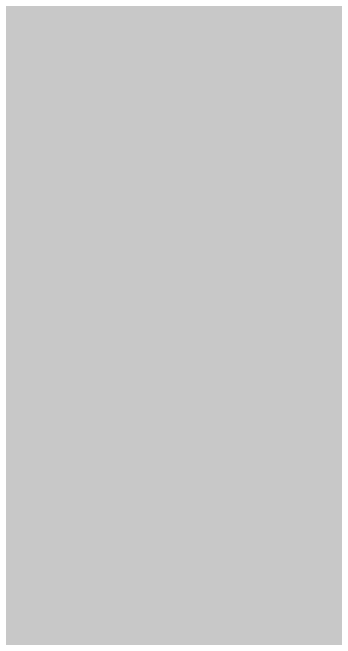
# Model space of a CAD drawing. Header units: inches. Extents: x -4294 to -464, y 9706 to 12475.
# Drawn here: x -2772.3191 to -2772.2523, y 11164.5336 to 11164.6629 of the extents above; entities that cross this region are included whole.
import ezdxf

# ---------------------------------------------------------------- set-up
doc = ezdxf.new("R2010")
doc.units = ezdxf.units.IN
doc.header["$MEASUREMENT"] = 0
doc.layers.add('0-1', color=7, linetype='Continuous', lineweight=5)
doc.layers.add('A-FLOR-PATT-3', color=7, linetype='Continuous', lineweight=9)

# ---------------------------------------------------------------- blocks, each defined once
blk = doc.blocks.new('CTR - 1st Phase - Shell_rvt-1-FLOOR PLAN - 1ST FLOOR')
at = {"layer": 'A-FLOR-PATT-3'}
h = blk.add_hatch(dxfattribs=at)
h.set_pattern_fill('FP_19', color=256, style=0, pattern_type=2)
h.set_pattern_definition([(0, (-0.626, 0), (19.198, 4.8), [1.584, -12.814, 1.584, -12.814, -76.791]), (0, (-0.626, 0), (19.198, 4.8), [-28.797, 1.584, -27.213, 1.584, -12.814, -33.596]), (0, (-0.626, 0), (19.198, 4.8), [-71.991, 1.584, -8.015, 1.584, -22.413]), (119.997, (6.573, 2.4), (-13.755677, 14.227542), [1.584, -12.816, 1.584, -12.816, -76.798]), (119.997, (6.573, 2.4), (-13.755677, 14.227542), [-28.799, 1.584, -27.215, 1.584, -12.816, -33.599]), (119.997, (6.573, 2.4), (-13.755677, 14.227542), [-71.998, 1.584, -8.016, 1.584, -22.415]), (240.003, (8.973, 12), (-5.4420818, -19.0279727), [1.584, -12.816, 1.584, -12.816, -76.798]), (240.003, (8.973, 12), (-5.4420818, -19.0279727), [-28.799, 1.584, -27.215, 1.584, -12.816, -33.599]), (240.003, (8.973, 12), (-5.4420818, -19.0279727), [-71.998, 1.584, -8.016, 1.584, -22.415])])
h.paths.add_polyline_path([(-2671.73339, 10821.4894), (-2670.04874, 10821.4894), (-2670.04874, 11003.2894), (-2772.32374, 11003.2894), (-2772.32374, 10911.05399), (-2677.96799, 10827.04061)], flags=0)
h.paths.add_polyline_path([(-2808.32374, 10943.10802), (-2808.32374, 11069.2894), (-2905.99742, 11069.2894), (-2925.06269, 11052.36125), (-2924.57839, 11051.08426), (-2924.36046, 11049.2894), (-2924.57839, 11047.49453), (-2924.82634, 11046.84073), (-2875.91367, 11003.2894)], flags=0)
h.paths.add_polyline_path([(-2670.04874, 11039.2894), (-2670.04874, 11277.2894), (-2671.73811, 11277.2894), (-2772.32374, 11187.97892), (-2772.32374, 11039.2894), (-2671.73811, 11039.2894)], flags=0)
h.paths.add_polyline_path([(-2865.45254, 11105.2894), (-2808.32374, 11105.2894), (-2808.32374, 11156.01434), (-2851.3465, 11117.81421)], flags=0)

msp = doc.modelspace()

# ---------------------------------------------------------------- block references
at = {"layer": '0-1'}
msp.add_blockref('CTR - 1st Phase - Shell_rvt-1-FLOOR PLAN - 1ST FLOOR', (0, 0), dxfattribs=at)

doc.saveas('drawing.dxf')
